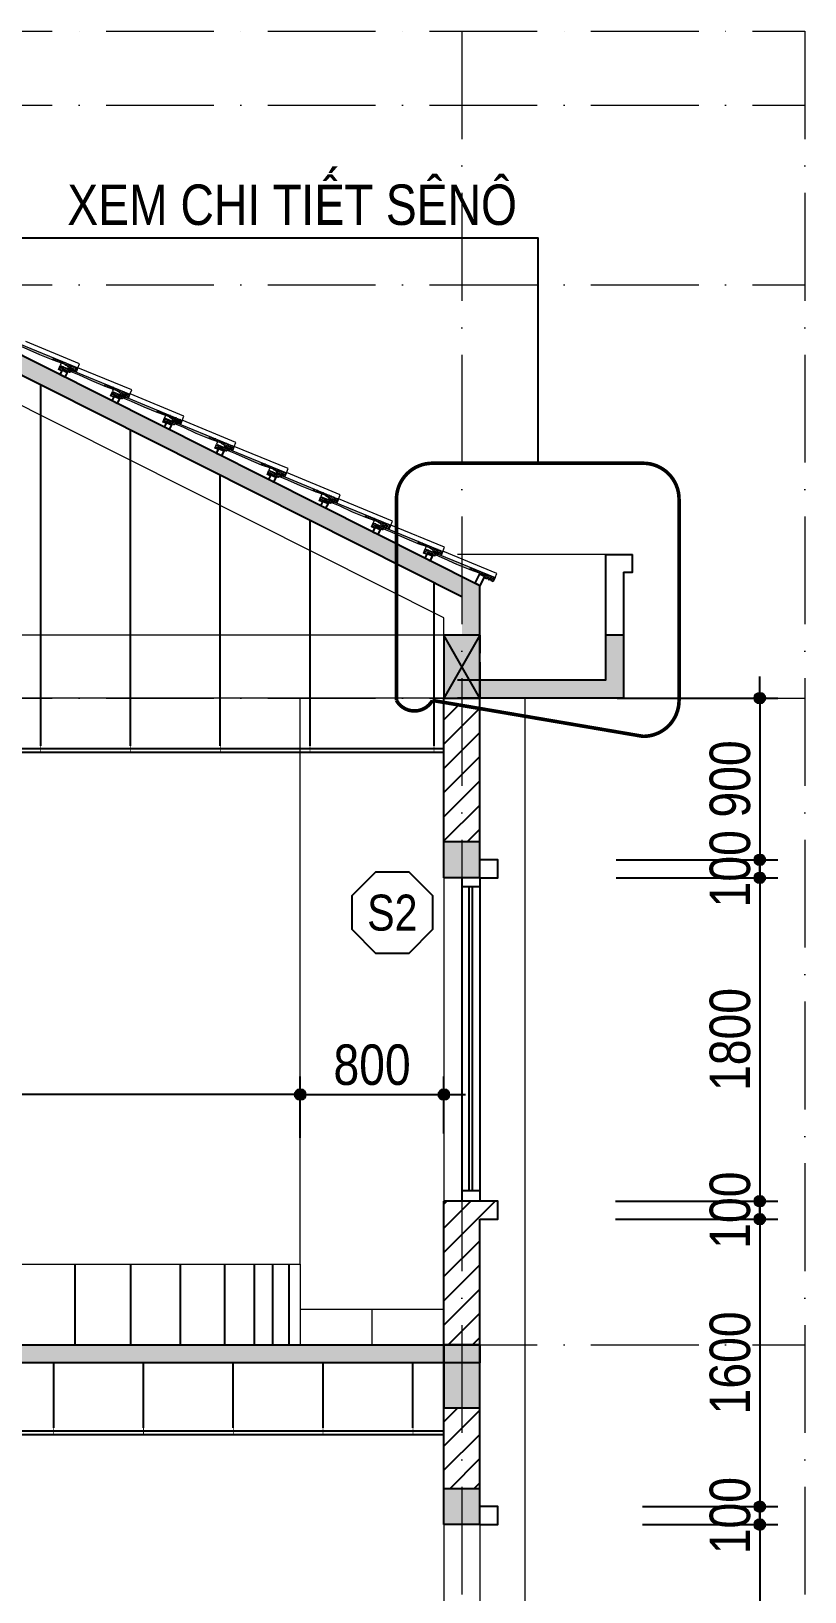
# Model space of a CAD drawing. Extents: x -1107188 to -523840, y 39692 to 514392.
# Drawn here: x -1052876 to -1048568, y 356042 to 364728 of the extents above; entities that cross this region are included whole.
import ezdxf
from ezdxf.enums import TextEntityAlignment as Align

# ---------------------------------------------------------------- set-up
doc = ezdxf.new("R2010")
doc.units = 0
doc.linetypes.add('ACAD_ISO10W100', pattern=[18, 12, -3, 0, -3])
doc.linetypes.add('DASHED2', pattern=[0.375, 0.25, -0.125])
doc.layers.get('DEFPOINTS').update_dxf_attribs({"linetype": 'CONTINUOUS'})
for name, color, linetype in [('009', 251, 'CONTINUOUS'), ('daucat', 220, 'CONTINUOUS'), ('DIM', 1, 'CONTINUOUS'), ('DOOR', 20, 'CONTINUOUS'), ('HACH', 8, 'CONTINUOUS'), ('netthay', 2, 'CONTINUOUS'), ('TAGS', 60, 'CONTINUOUS'), ('TEXT', 7, 'CONTINUOUS'), ('TUONG', 131, 'CONTINUOUS')]:
    doc.layers.add(name, color=color, linetype=linetype)
doc.layers.add('NET-THAY', color=2, linetype='CONTINUOUS', lineweight=13)
doc.layers.add('TRUC', color=24, linetype='CONTINUOUS', lineweight=0)
doc.styles.add('1', font='', dxfattribs={"height": 250})
doc.styles.add('HEL-CONDENSE', font='')
doc.styles.add('VNI-HELVE-CONDENSEN', font='')
doc.styles.get('1').set_extended_font_data('VNI-Helve-Condense')
doc.styles.get('HEL-CONDENSE').set_extended_font_data('VNI-Helve-Condense')
doc.styles.get('VNI-HELVE-CONDENSEN').set_extended_font_data('VNI-Helve-Condense')
doc.dimstyles.new('D100', dxfattribs={"dimtxt": 225, "dimasz": 1.2, "dimexe": 100, "dimexo": 0, "dimgap": 50, "dimtad": 1, "dimdec": 0, "dimzin": 13, "dimdsep": 46, "dimtxsty": 'HEL-CONDENSE', "dimblk": 'D50', "dimcen": 0, "dimclrd": 1, "dimclre": 1, "dimclrt": 7, "dimadec": 0, "dimazin": 0, "dimtfac": 1, "dimtdec": 0, "dimtmove": 0, "dimatfit": 3, "dimldrblk": 'D50', "dimfxl": 1, "dimtolj": 1, "dimtzin": 13, "dimarcsym": 0})
pattern_1 = [(50, (-273694.05, -159675.198), (7.17260183, -0.62752135), [0.75, -8.25]), (355, (-273694.05, -159675.198), (-1.38751334, 7.52192134), [0.6, -6.6]), (100.4514, (-273693.452, -159675.25), (5.78509382, 6.89439542), [0.6374019, -7.01142112]), (46.1842, (-273694.05, -159673.198), (10.67241049, -1.65519014), [1.125, -12.375]), (96.6356, (-273693.161, -159673.336), (9.34662706, 9.7411787), [0.95610288, -10.51713]), (351.1842, (-273694.05, -159673.198), (9.34661945, 9.741186), [0.9, -9.9]), (21, (-273693.05, -159673.698), (5.96907052, -4.02618891), [0.75, -8.25]), (326, (-273693.05, -159673.698), (2.43315332, 7.25150045), [0.6, -6.6]), (71.4514, (-273692.5525, -159674.0334), (8.40222629, 3.22530497), [0.6374019, -7.01142112]), (37.5, (-273694.05, -159675.1978), (0.121598553, 3.328938538), [0, -6.52, 0, -6.7, 0, -6.625]), (7.5, (-273694.05, -159675.198), (2.630695374, 3.94411712), [0, -3.82, 0, -6.37, 0, -2.525]), (327.5, (-273696.28, -159675.1978), (5.338224362, -0.225548717), [0, -2.5, 0, -7.8, 0, -10.35]), (317.5, (-273697.28, -159675.198), (5.83186169, 1.00104982), [0, -3.25, 0, -5.18, 0, -7.35])]

# ---------------------------------------------------------------- blocks, each defined once
blk = doc.blocks.new('A$C281F37C7')
at = {"layer": 'NET-THAY'}
h = blk.add_hatch(dxfattribs=at)
h.set_pattern_fill('AR-CONC', color=8, style=0)
h.set_pattern_definition(pattern_1)
h.paths.add_polyline_path([(135.5, 88.1), (166.5, 111), (160.7, 118.8), (6.9, 5.3), (18.4, -2), (75.7, 40.3)])
h = blk.add_hatch(dxfattribs=at)
h.set_pattern_fill('AR-CONC', color=8, style=0)
h.set_pattern_definition(pattern_1)
h.paths.add_polyline_path([(212.7, 140.4), (212.8, 140.6), (212.8, 140.9), (212.8, 141.2), (212.8, 142), (214, 142.8), (214.4, 143), (214.7, 143.2), (215.1, 143.3), (215.4, 143.4), (215.8, 143.4), (216.2, 143.3), (216.6, 143.3), (216.9, 143.2), (217.3, 143), (217.6, 142.8), (217.9, 142.6), (223, 136.8), (223.2, 136.6), (223.5, 136.4), (223.8, 136.2), (224.2, 136), (224.5, 135.9), (224.9, 135.8), (225.2, 135.8), (225.6, 135.8), (225.9, 135.8), (226.3, 135.9), (226.6, 136), (227, 136.2), (227.3, 136.4), (241, 146.5), (225.9, 166.9), (160.7, 118.8), (166.5, 111), (175.7, 117.8), (176.5, 118.4), (183.1, 115.9), (183.3, 115.8), (183.6, 115.8), (183.9, 115.8), (184.1, 115.9), (184.4, 116), (184.6, 116.2), (199.5, 128.9), (199.5, 129), (199.5, 129), (202.2, 131.3), (202.2, 131.3), (209.8, 137.8), (209.8, 137.8), (212.3, 140), (212.4, 140.1), (212.4, 140.1), (212.5, 140.2)])
h = blk.add_hatch(dxfattribs=at)
h.set_pattern_fill('AR-CONC', color=8, style=0)
h.set_pattern_definition(pattern_1)
h.paths.add_polyline_path([(11.4, -7.2), (18.4, -2), (6.9, 5.3), (-112, -82.5), (-96.9, -102.9), (-89.3, -97.3), (-89, -97.1), (-88.7, -96.8), (-88.5, -96.5), (-88.3, -96.2), (-88.2, -95.9), (-88.1, -95.5), (-88, -95.2), (-87.2, -89.1), (-87.2, -88.8), (-87.1, -88.4), (-87, -88.1), (-86.8, -87.7), (-86.6, -87.4), (-86.4, -87.1), (-86.1, -86.9), (-85.8, -86.7), (-85.5, -86.5), (-85.1, -86.3), (-84.8, -86.2), (-84.4, -86.2), (-84.1, -86.1), (-83.7, -86.2), (-83.3, -86.2), (-77.8, -87.2), (-77.5, -87.2), (-77.1, -87.2), (-76.8, -87.2), (-76.4, -87.1), (-76.1, -87), (-75.8, -86.8), (-75.5, -86.6), (-75.2, -86.4), (-74.9, -86.1), (-74.7, -85.8), (-74.5, -85.5), (-74.4, -85.2), (-74.3, -84.8), (-74.2, -84.5), (-73.3, -78.6), (-73.2, -78.3), (-73.1, -77.9), (-73, -77.6), (-72.8, -77.3), (-72.6, -77), (-72.3, -76.7), (-72, -76.5), (-71.7, -76.3), (-71.4, -76.2), (-71.1, -76), (-70.7, -75.9), (-70.4, -75.9), (-70, -75.9), (-69.7, -75.9), (-63.8, -76.8), (-63.4, -76.8), (-63.1, -76.8), (-62.7, -76.8), (-62.3, -76.7), (-62, -76.6), (-61.7, -76.4), (-61.4, -76.2), (-61.1, -75.9), (-60.8, -75.7), (-60.6, -75.4), (-60.4, -75), (-60.3, -74.7), (-60.2, -74.3), (-60.1, -74), (-60.1, -73.6), (-60.1, -73.2), (-60.2, -72.9), (-60.9, -70.2), (-61, -69.5), (-61.1, -68.8), (-61.2, -68.1), (-61.2, -67.4), (-61.2, -66.7), (-61.2, -66), (-61.1, -65.3), (-60.9, -64.6), (-60.8, -63.9), (-60.6, -63.2), (-60.3, -62.5), (-60.1, -61.9), (-59.7, -61.3), (-59.4, -60.6), (-59, -60), (-57.7, -58.4), (-57.2, -57.9), (-56.6, -57.4), (-56.1, -57), (-50.4, -52.8), (-50.1, -52.5), (-49.8, -52.3), (-49.6, -51.9), (-49.4, -51.6), (-49.3, -51.2), (-49.2, -50.8), (-49, -49.1), (-48.9, -48.7), (-48.7, -48.3), (-48.6, -48), (-48.3, -47.7), (-48.1, -47.4), (-47.8, -47.1), (-34.7, -37.5)])
blk.add_line((217.4, 178.4), (225.9, 166.9), dxfattribs=at)
blk.add_lwpolyline([(-112, -82.5), (-127.1, -62.1), (133.6, 130.4)], dxfattribs=at)
blk.add_lwpolyline([(-74.9, -86.1), (-74.7, -85.8), (-74.5, -85.5), (-74.4, -85.2), (-74.3, -84.8), (-74.2, -84.5), (-73.3, -78.6), (-73.2, -78.3), (-73.1, -77.9), (-73, -77.6), (-72.8, -77.3), (-72.6, -77), (-72.3, -76.7), (-72, -76.5), (-71.7, -76.3), (-71.4, -76.2), (-71.1, -76), (-70.7, -75.9), (-70.4, -75.9), (-70, -75.9), (-69.7, -75.9), (-63.8, -76.8), (-63.4, -76.8), (-63.1, -76.8), (-62.7, -76.8), (-62.3, -76.7), (-62, -76.6), (-61.7, -76.4), (-61.4, -76.2), (-61.1, -75.9), (-60.8, -75.7), (-60.6, -75.4), (-60.4, -75), (-60.3, -74.7), (-60.2, -74.3), (-60.1, -74), (-60.1, -73.6), (-60.1, -73.2), (-60.2, -72.9), (-60.9, -70.2), (-61, -69.5), (-61.1, -68.8), (-61.2, -68.1), (-61.2, -67.4), (-61.2, -66.7), (-61.2, -66), (-61.1, -65.3), (-60.9, -64.6), (-60.8, -63.9), (-60.6, -63.2), (-60.3, -62.5), (-60.1, -61.9), (-59.7, -61.3), (-59.4, -60.6), (-59, -60), (-57.7, -58.4), (-57.2, -57.9), (-56.6, -57.4), (-56.1, -57), (-50.4, -52.8), (-50.1, -52.5), (-49.8, -52.3), (-49.6, -51.9), (-49.4, -51.6), (-49.3, -51.2), (-49.2, -50.8), (-49, -49.1), (-48.9, -48.7), (-48.7, -48.3), (-48.6, -48), (-48.3, -47.7), (-48.1, -47.4), (-47.8, -47.1), (-34.7, -37.5), (11.4, -7.2), (75.7, 40.3), (135.5, 88.1), (175.7, 117.8), (176.5, 118.4), (183.1, 115.9), (183.3, 115.8), (183.6, 115.8), (183.9, 115.8), (184.1, 115.9), (184.4, 116), (184.6, 116.2), (212.3, 140), (212.5, 140.2), (212.7, 140.4), (212.8, 140.6), (212.8, 140.9), (212.8, 141.2), (212.8, 142), (214, 142.8), (214.4, 143), (214.7, 143.2), (215.1, 143.3), (215.4, 143.4), (215.8, 143.4), (216.2, 143.3), (216.6, 143.3), (216.9, 143.2), (217.3, 143), (217.6, 142.8), (217.9, 142.6), (223, 136.8), (223.2, 136.6), (223.5, 136.4), (223.8, 136.2), (224.2, 136), (224.5, 135.9), (224.9, 135.8), (225.2, 135.8), (225.6, 135.8), (225.9, 135.8), (226.3, 135.9), (226.6, 136), (227, 136.2), (227.3, 136.4), (241, 146.5), (225.9, 166.9), (-112, -82.5), (-96.9, -102.9), (-89.3, -97.3), (-89, -97.1), (-88.7, -96.8), (-88.5, -96.5), (-88.3, -96.2), (-88.2, -95.9), (-88.1, -95.5), (-88, -95.2), (-87.2, -89.1), (-87.2, -88.8), (-87.1, -88.4), (-87, -88.1), (-86.8, -87.7), (-86.6, -87.4), (-86.4, -87.1), (-86.1, -86.9), (-85.8, -86.7), (-85.5, -86.5), (-85.1, -86.3), (-84.8, -86.2), (-84.4, -86.2), (-84.1, -86.1), (-83.7, -86.2), (-83.3, -86.2), (-77.8, -87.2), (-77.5, -87.2), (-77.1, -87.2), (-76.8, -87.2), (-76.4, -87.1), (-76.1, -87), (-75.8, -86.8), (-75.5, -86.6), (-75.2, -86.4)], close=True, dxfattribs=at)
blk = doc.blocks.new('KH-CUADI')
at = {"layer": 'TAGS'}
blk.add_lwpolyline([(-124, 300), (-300, 124), (-300, -124), (-124, -300), (124, -300), (300, -124), (300, 124), (124, 300)], close=True, dxfattribs=at)
at = {"layer": 'TAGS', "style": 'VNI-HELVE-CONDENSEN'}
blk.add_attdef('D', text='', height=300, dxfattribs=at).set_placement((0, 0), align=Align.MIDDLE)
blk = doc.blocks.new('D50')
at = {"layer": 'DIM'}
blk.add_hatch(color=256, dxfattribs=at).paths.add_polyline_path([(25, 0, 1), (-25, 0, 1)])
blk.add_line((25, 0), (100, 0), dxfattribs=at)
blk.add_circle((0, 0), 25, dxfattribs=at)
blk = doc.blocks.new('*D1109')
at = {"layer": 'DEFPOINTS', "color": 0, "linetype": 'Continuous', "transparency": 16777216}
for p in [(-1050578, 358809.4), (-1051378, 358627.9), (-1050578, 358593.2)]:
    blk.add_point(p, dxfattribs=at)
at = {"layer": 'DIM', "color": 1, "linetype": 'Continuous', "lineweight": -2, "transparency": 16777216}
for p, q in [((-1051378, 358627.9), (-1051378, 358909.4)), ((-1050578, 358593.2), (-1050578, 358909.4)), ((-1051376.8, 358809.4), (-1050579.2, 358809.4))]:
    blk.add_line(p, q, dxfattribs=at)
at = {"layer": 'DIM', "color": 1, "linetype": 'Continuous', "lineweight": -2, "transparency": 16777216, "xscale": 1.199999999999999, "yscale": 1.199999999999999, "zscale": 1.199999999999999, "rotation": 180}
blk.add_blockref('D50', (-1051378, 358809.4), dxfattribs=at)
at = {"layer": 'DIM', "color": 1, "linetype": 'Continuous', "lineweight": -2, "transparency": 16777216, "xscale": 1.199999999999999, "yscale": 1.199999999999999, "zscale": 1.199999999999999}
blk.add_blockref('D50', (-1050578, 358809.4), dxfattribs=at)
at = {"layer": 'DIM', "color": 7, "linetype": 'Continuous', "transparency": 16777216, "insert": (-1050978, 358974.3), "char_height": 225, "attachment_point": 5, "style": 'HEL-CONDENSE'}
blk.add_mtext('\\A1;800', dxfattribs=at)
blk = doc.blocks.new('*D1186')
at = {"layer": 'DEFPOINTS', "color": 0, "linetype": 'Continuous', "transparency": 16777216}
for p in [(-1049612.6, 361016.2), (-1049619.6, 360116.2), (-1048819.1, 360116.2)]:
    blk.add_point(p, dxfattribs=at)
at = {"layer": 'DIM', "color": 1, "linetype": 'Continuous', "lineweight": -2, "transparency": 16777216}
for p, q in [((-1049612.6, 361016.2), (-1048719.1, 361016.2)), ((-1048819.1, 361015), (-1048819.1, 360117.4)), ((-1049619.6, 360116.2), (-1048719.1, 360116.2))]:
    blk.add_line(p, q, dxfattribs=at)
at = {"layer": 'DIM', "color": 1, "linetype": 'Continuous', "lineweight": -2, "transparency": 16777216, "xscale": 1.199999999999999, "yscale": 1.199999999999999, "zscale": 1.199999999999999}
for p, rotation in [((-1048819.1, 361016.2), 90), ((-1048819.1, 360116.2), 270)]:
    blk.add_blockref('D50', p, dxfattribs=dict(at, rotation=rotation))
at = {"layer": 'DIM', "color": 7, "linetype": 'Continuous', "transparency": 16777216, "insert": (-1048984, 360566.2), "char_height": 225, "attachment_point": 5, "rotation": 90, "style": 'HEL-CONDENSE'}
blk.add_mtext('\\A1;900', dxfattribs=at)
blk = doc.blocks.new('*D1187')
at = {"layer": 'DEFPOINTS', "color": 0, "linetype": 'Continuous', "transparency": 16777216}
for p in [(-1049619.6, 360116.2), (-1049619.6, 360016.2), (-1048819.1, 360016.2)]:
    blk.add_point(p, dxfattribs=at)
at = {"layer": 'DIM', "color": 1, "linetype": 'Continuous', "lineweight": -2, "transparency": 16777216}
for p, q in [((-1049619.6, 360116.2), (-1048719.1, 360116.2)), ((-1048819.1, 360117.4), (-1048819.1, 360118.6)), ((-1048819.1, 360116.2), (-1048819.1, 360016.2)), ((-1049619.6, 360016.2), (-1048719.1, 360016.2)), ((-1048819.1, 360015), (-1048819.1, 360013.8))]:
    blk.add_line(p, q, dxfattribs=at)
at = {"layer": 'DIM', "color": 1, "linetype": 'Continuous', "lineweight": -2, "transparency": 16777216, "xscale": 1.199999999999999, "yscale": 1.199999999999999, "zscale": 1.199999999999999}
for p, rotation in [((-1048819.1, 360116.2), 270), ((-1048819.1, 360016.2), 90)]:
    blk.add_blockref('D50', p, dxfattribs=dict(at, rotation=rotation))
at = {"layer": 'DIM', "color": 7, "linetype": 'Continuous', "transparency": 16777216, "insert": (-1048984, 360066.2), "char_height": 225, "attachment_point": 5, "rotation": 90, "style": 'HEL-CONDENSE'}
blk.add_mtext('\\A1;100', dxfattribs=at)
blk = doc.blocks.new('*D1188')
at = {"layer": 'DEFPOINTS', "color": 0, "linetype": 'Continuous', "transparency": 16777216}
for p in [(-1049619.6, 360016.2), (-1049622.9, 358216.2), (-1048819.1, 358216.2)]:
    blk.add_point(p, dxfattribs=at)
at = {"layer": 'DIM', "color": 1, "linetype": 'Continuous', "lineweight": -2, "transparency": 16777216}
for p, q in [((-1049619.6, 360016.2), (-1048719.1, 360016.2)), ((-1048819.1, 360015), (-1048819.1, 358217.4)), ((-1049622.9, 358216.2), (-1048719.1, 358216.2))]:
    blk.add_line(p, q, dxfattribs=at)
at = {"layer": 'DIM', "color": 1, "linetype": 'Continuous', "lineweight": -2, "transparency": 16777216, "xscale": 1.199999999999999, "yscale": 1.199999999999999, "zscale": 1.199999999999999}
for p, rotation in [((-1048819.1, 360016.2), 90), ((-1048819.1, 358216.2), 270)]:
    blk.add_blockref('D50', p, dxfattribs=dict(at, rotation=rotation))
at = {"layer": 'DIM', "color": 7, "linetype": 'Continuous', "transparency": 16777216, "insert": (-1048984, 359116.2), "char_height": 225, "attachment_point": 5, "rotation": 90, "style": 'HEL-CONDENSE'}
blk.add_mtext('\\A1;1800', dxfattribs=at)
blk = doc.blocks.new('*D1189')
at = {"layer": 'DEFPOINTS', "color": 0, "linetype": 'Continuous', "transparency": 16777216}
for p in [(-1049622.9, 358216.2), (-1049622.9, 358116.2), (-1048819.1, 358116.2)]:
    blk.add_point(p, dxfattribs=at)
at = {"layer": 'DIM', "color": 1, "linetype": 'Continuous', "lineweight": -2, "transparency": 16777216}
for p, q in [((-1049622.9, 358216.2), (-1048719.1, 358216.2)), ((-1048819.1, 358217.4), (-1048819.1, 358218.6)), ((-1048819.1, 358216.2), (-1048819.1, 358116.2)), ((-1049622.9, 358116.2), (-1048719.1, 358116.2)), ((-1048819.1, 358115), (-1048819.1, 358113.8))]:
    blk.add_line(p, q, dxfattribs=at)
at = {"layer": 'DIM', "color": 1, "linetype": 'Continuous', "lineweight": -2, "transparency": 16777216, "xscale": 1.199999999999999, "yscale": 1.199999999999999, "zscale": 1.199999999999999}
for p, rotation in [((-1048819.1, 358216.2), 270), ((-1048819.1, 358116.2), 90)]:
    blk.add_blockref('D50', p, dxfattribs=dict(at, rotation=rotation))
at = {"layer": 'DIM', "color": 7, "linetype": 'Continuous', "transparency": 16777216, "insert": (-1048984, 358166.2), "char_height": 225, "attachment_point": 5, "rotation": 90, "style": 'HEL-CONDENSE'}
blk.add_mtext('\\A1;100', dxfattribs=at)
blk = doc.blocks.new('*D1190')
at = {"layer": 'DEFPOINTS', "color": 0, "linetype": 'Continuous', "transparency": 16777216}
for p in [(-1049622.9, 358116.2), (-1049472.9, 356516.2), (-1048819.1, 356516.2)]:
    blk.add_point(p, dxfattribs=at)
at = {"layer": 'DIM', "color": 1, "linetype": 'Continuous', "lineweight": -2, "transparency": 16777216}
for p, q in [((-1049622.9, 358116.2), (-1048719.1, 358116.2)), ((-1048819.1, 358115), (-1048819.1, 356517.4)), ((-1049472.9, 356516.2), (-1048719.1, 356516.2))]:
    blk.add_line(p, q, dxfattribs=at)
at = {"layer": 'DIM', "color": 1, "linetype": 'Continuous', "lineweight": -2, "transparency": 16777216, "xscale": 1.199999999999999, "yscale": 1.199999999999999, "zscale": 1.199999999999999}
for p, rotation in [((-1048819.1, 358116.2), 90), ((-1048819.1, 356516.2), 270)]:
    blk.add_blockref('D50', p, dxfattribs=dict(at, rotation=rotation))
at = {"layer": 'DIM', "color": 7, "linetype": 'Continuous', "transparency": 16777216, "insert": (-1048984, 357316.2), "char_height": 225, "attachment_point": 5, "rotation": 90, "style": 'HEL-CONDENSE'}
blk.add_mtext('\\A1;1600', dxfattribs=at)
blk = doc.blocks.new('*D1170')
at = {"layer": 'DEFPOINTS', "color": 0, "linetype": 'Continuous', "transparency": 16777216}
for p in [(-1049472.9, 356516.2), (-1049472.9, 356416.2), (-1048819.1, 356416.2)]:
    blk.add_point(p, dxfattribs=at)
at = {"layer": 'DIM', "color": 1, "linetype": 'Continuous', "lineweight": -2, "transparency": 16777216}
for p, q in [((-1049472.9, 356516.2), (-1048719.1, 356516.2)), ((-1048819.1, 356517.4), (-1048819.1, 356518.6)), ((-1048819.1, 356516.2), (-1048819.1, 356416.2)), ((-1049472.9, 356416.2), (-1048719.1, 356416.2)), ((-1048819.1, 356415), (-1048819.1, 356413.8))]:
    blk.add_line(p, q, dxfattribs=at)
at = {"layer": 'DIM', "color": 1, "linetype": 'Continuous', "lineweight": -2, "transparency": 16777216, "xscale": 1.199999999999999, "yscale": 1.199999999999999, "zscale": 1.199999999999999}
for p, rotation in [((-1048819.1, 356516.2), 270), ((-1048819.1, 356416.2), 90)]:
    blk.add_blockref('D50', p, dxfattribs=dict(at, rotation=rotation))
at = {"layer": 'DIM', "color": 7, "linetype": 'Continuous', "transparency": 16777216, "insert": (-1048984, 356466.2), "char_height": 225, "attachment_point": 5, "rotation": 90, "style": 'HEL-CONDENSE'}
blk.add_mtext('\\A1;100', dxfattribs=at)
blk = doc.blocks.new('*D1171')
at = {"layer": 'DEFPOINTS', "color": 0, "linetype": 'Continuous', "transparency": 16777216}
for p in [(-1049472.9, 356416.2), (-1049411.2, 354616.2), (-1048819.1, 354616.2)]:
    blk.add_point(p, dxfattribs=at)
at = {"layer": 'DIM', "color": 1, "linetype": 'Continuous', "lineweight": -2, "transparency": 16777216}
for p, q in [((-1049472.9, 356416.2), (-1048719.1, 356416.2)), ((-1048819.1, 356415), (-1048819.1, 354617.4)), ((-1049411.2, 354616.2), (-1048719.1, 354616.2))]:
    blk.add_line(p, q, dxfattribs=at)
at = {"layer": 'DIM', "color": 1, "linetype": 'Continuous', "lineweight": -2, "transparency": 16777216, "xscale": 1.199999999999999, "yscale": 1.199999999999999, "zscale": 1.199999999999999}
for p, rotation in [((-1048819.1, 356416.2), 90), ((-1048819.1, 354616.2), 270)]:
    blk.add_blockref('D50', p, dxfattribs=dict(at, rotation=rotation))
at = {"layer": 'DIM', "color": 7, "linetype": 'Continuous', "transparency": 16777216, "insert": (-1048984, 355516.2), "char_height": 225, "attachment_point": 5, "rotation": 90, "style": 'HEL-CONDENSE'}
blk.add_mtext('\\A1;1800', dxfattribs=at)
blk = doc.blocks.new('*D1328')
at = {"layer": 'DEFPOINTS', "color": 0, "linetype": 'Continuous', "transparency": 16777216}
for p in [(-1055578, 358809.4), (-1055578, 358568.4), (-1051378, 358568.4)]:
    blk.add_point(p, dxfattribs=at)
at = {"layer": 'DIM', "color": 1, "linetype": 'Continuous', "lineweight": -2, "transparency": 16777216}
for p, q in [((-1055578, 358568.4), (-1055578, 358909.4)), ((-1051378, 358568.4), (-1051378, 358909.4)), ((-1051379.2, 358809.4), (-1055576.8, 358809.4))]:
    blk.add_line(p, q, dxfattribs=at)
at = {"layer": 'DIM', "color": 1, "linetype": 'Continuous', "lineweight": -2, "transparency": 16777216, "xscale": 1.199999999999999, "yscale": 1.199999999999999, "zscale": 1.199999999999999, "rotation": 180}
blk.add_blockref('D50', (-1055578, 358809.4), dxfattribs=at)
at = {"layer": 'DIM', "color": 1, "linetype": 'Continuous', "lineweight": -2, "transparency": 16777216, "xscale": 1.199999999999999, "yscale": 1.199999999999999, "zscale": 1.199999999999999}
blk.add_blockref('D50', (-1051378, 358809.4), dxfattribs=at)
at = {"layer": 'DIM', "color": 7, "linetype": 'Continuous', "transparency": 16777216, "insert": (-1053478, 358974.3), "char_height": 225, "attachment_point": 5, "style": 'HEL-CONDENSE'}
blk.add_mtext('\\A1;4200', dxfattribs=at)

msp = doc.modelspace()

# ---------------------------------------------------------------- hatches: boundary and pattern name
at = {"layer": '009'}
h = msp.add_hatch(dxfattribs=at)
h.set_pattern_fill('ANSI31', color=256, scale=30, style=0)
h.set_pattern_definition([(45, (-2383834.07, 165885.91), (-67.351921, 67.351921), [])])
h.paths.add_polyline_path([(-1050578.048, 360216.155), (-1050478.048, 360216.155), (-1050478.048, 360975.221), (-1050578.048, 360992.263)])
h.paths.add_polyline_path([(-1050378.048, 360958.179), (-1050478.048, 360975.221), (-1050478.048, 360216.155), (-1050378.048, 360216.155)])
h.paths.add_polyline_path([(-1050578.048, 357416.155), (-1050478.048, 357416.155), (-1050478.048, 358216.155), (-1050578.048, 358216.155)])
h.paths.add_polyline_path([(-1050378.048, 358116.155), (-1050278.048, 358116.155), (-1050278.048, 358216.155), (-1050378.048, 358216.155), (-1050478.048, 358216.155), (-1050478.048, 357416.155), (-1050378.048, 357416.155)])
h.paths.add_polyline_path([(-1050478.048, 357066.155), (-1050578.048, 357066.155), (-1050578.048, 356616.155), (-1050478.048, 356616.155)])
h.paths.add_polyline_path([(-1050378.048, 357066.155), (-1050478.048, 357066.155), (-1050478.048, 356616.155), (-1050378.048, 356616.155)])
at = {"layer": 'NET-THAY'}
h = msp.add_hatch(dxfattribs=at)
h.set_pattern_fill('AR-CONC', color=8, style=0)
h.set_pattern_definition([(144.0771722, (-747852.2845, 274304.953), (-6.80457029, -2.35325798), [0.75, -8.25]), (199.0771722, (-747852.2845, 274304.953), (-0.48370129, 7.6335134), [0.6, -6.6]), (93.6257722, (-747852.8515, 274304.757), (-7.28827564, 5.2802497), [0.6374019, -7.01142112]), (147.892972, (-747852.771, 274306.893), (-9.94931778, -4.20131832), [1.125, -12.375]), (97.441572, (-747853.6, 274306.543), (-11.4352715, 7.1752746), [0.95610288, -10.51713]), (202.892972, (-747852.771, 274306.893), (-11.4352659, 7.1752835), [0.9, -9.9]), (173.0771722, (-747853.6193, 274306.165), (-4.81052917, -5.35712694), [0.75, -8.25]), (228.0771722, (-747853.619, 274306.165), (-4.12385541, 6.44191822), [0.6, -6.6]), (122.6257722, (-747854.02, 274305.7185), (-8.93438536, 1.0847843), [0.6374019, -7.01142112]), (156.5771722, (-747852.2845, 274304.9532), (-0.927639804, 3.199390941), [0, -6.52, 0, -6.7, 0, -6.625]), (186.5771722, (-747852.2845, 274304.9532), (-3.511014947, 3.18581105), [0, -3.82, 0, -6.37, 0, -2.525]), (226.5771722, (-747850.1215, 274305.4956), (-5.12305225, -1.517183968), [0, -2.5, 0, -7.8, 0, -10.35]), (236.5771722, (-747849.1515, 274305.739), (-5.900208975, -0.447488114), [0, -3.25, 0, -5.18, 0, -7.35])])
h.paths.add_polyline_path([(-1052173.882, 362604.98), (-1052181.965, 362608.304), (-1052172.584, 362618.178), (-1052035.876, 362561.949), (-1052045.538, 362538.458), (-1052054.351, 362542.084), (-1052054.677, 362542.24), (-1052054.983, 362542.431), (-1052055.266, 362542.657), (-1052055.521, 362542.912), (-1052055.746, 362543.195), (-1052055.938, 362543.501), (-1052056.094, 362543.827), (-1052058.313, 362549.509), (-1052058.447, 362549.851), (-1052058.62, 362550.175), (-1052058.829, 362550.477), (-1052059.071, 362550.753), (-1052059.343, 362551), (-1052059.641, 362551.213), (-1052059.962, 362551.392), (-1052060.301, 362551.532), (-1052060.654, 362551.633), (-1052061.016, 362551.692), (-1052061.383, 362551.71), (-1052061.749, 362551.685), (-1052062.111, 362551.619), (-1052062.462, 362551.512), (-1052062.798, 362551.365), (-1052067.888, 362549.105), (-1052068.226, 362548.985), (-1052068.576, 362548.903), (-1052068.934, 362548.86), (-1052069.293, 362548.859), (-1052069.651, 362548.897), (-1052070.002, 362548.976), (-1052070.342, 362549.093), (-1052070.666, 362549.248), (-1052070.972, 362549.438), (-1052071.254, 362549.661), (-1052071.509, 362549.915), (-1052071.734, 362550.195), (-1052071.926, 362550.499), (-1052072.083, 362550.823), (-1052074.371, 362556.311), (-1052074.528, 362556.634), (-1052074.72, 362556.937), (-1052074.944, 362557.217), (-1052075.198, 362557.471), (-1052075.48, 362557.694), (-1052075.784, 362557.884), (-1052076.108, 362558.039), (-1052076.447, 362558.156), (-1052076.797, 362558.235), (-1052077.154, 362558.275), (-1052077.512, 362558.274), (-1052077.869, 362558.233), (-1052078.219, 362558.152), (-1052078.557, 362558.033), (-1052084.045, 362555.743), (-1052084.393, 362555.621), (-1052084.752, 362555.539), (-1052085.119, 362555.5), (-1052085.488, 362555.503), (-1052085.854, 362555.549), (-1052086.213, 362555.636), (-1052086.558, 362555.764), (-1052086.887, 362555.931), (-1052087.195, 362556.135), (-1052087.477, 362556.372), (-1052087.73, 362556.641), (-1052087.95, 362556.937), (-1052088.135, 362557.256), (-1052088.281, 362557.595), (-1052088.388, 362557.948), (-1052088.454, 362558.311), (-1052088.477, 362558.679), (-1052088.491, 362561.417), (-1052088.515, 362562.127), (-1052088.579, 362562.835), (-1052088.681, 362563.538), (-1052088.823, 362564.235), (-1052089.004, 362564.922), (-1052089.223, 362565.598), (-1052089.479, 362566.261), (-1052089.773, 362566.908), (-1052090.101, 362567.538), (-1052090.465, 362568.149), (-1052090.862, 362568.738), (-1052091.291, 362569.304), (-1052091.752, 362569.846), (-1052092.242, 362570.36), (-1052092.76, 362570.847), (-1052094.466, 362572.122), (-1052095.079, 362572.481), (-1052095.711, 362572.806), (-1052096.36, 362573.094), (-1052102.871, 362575.772), (-1052103.224, 362575.945), (-1052103.55, 362576.162), (-1052103.846, 362576.42), (-1052104.106, 362576.715), (-1052104.324, 362577.04), (-1052104.499, 362577.392), (-1052105.175, 362579.014), (-1052105.35, 362579.365), (-1052105.569, 362579.691), (-1052105.828, 362579.986), (-1052106.124, 362580.244), (-1052106.451, 362580.461), (-1052106.803, 362580.633), (-1052121.875, 362586.833)])
at = {"layer": 'TUONG'}
h = msp.add_hatch(color=4, dxfattribs=at)
h.paths.add_polyline_path([(-1050378.048, 361641.435), (-1050404.854, 361654.904), (-1050478.048, 361691.68), (-1050478.048, 361366.155), (-1050378.048, 361366.155)])
h.paths.add_polyline_path([(-1053457.956, 363077.025), (-1050478.048, 361579.767), (-1050478.048, 361691.68), (-1053434.246, 363177.025), (-1056378.048, 363177.025), (-1056378.048, 363077.025)])
h = msp.add_hatch(color=4, dxfattribs=at)
h.paths.add_polyline_path([(-1050503.048, 361116.155), (-1050503.048, 361016.155), (-1050378.048, 361016.155), (-1050378.048, 361116.155)])
h.paths.add_polyline_path([(-1049578.048, 361366.155), (-1049678.048, 361366.155), (-1049678.048, 361116.155), (-1050378.048, 361116.155), (-1050378.048, 361016.155), (-1049578.048, 361016.155)])
h = msp.add_hatch(color=256, dxfattribs=at)
h.paths.add_polyline_path([(-1050478.048, 360216.155), (-1050578.048, 360216.155), (-1050578.048, 360016.155), (-1050478.048, 360016.155)])
h.paths.add_polyline_path([(-1050378.048, 360216.155), (-1050478.048, 360216.155), (-1050478.048, 360016.155), (-1050378.048, 360016.155)])
msp.add_hatch(color=256, dxfattribs=at).paths.add_polyline_path([(-1083578.048, 357416.155), (-1050378.048, 357416.155), (-1050378.048, 357316.155), (-1083578.048, 357316.155)])
h = msp.add_hatch(color=256, dxfattribs=at)
h.paths.add_polyline_path([(-1050478.048, 356616.155), (-1050578.048, 356616.155), (-1050578.048, 356416.155), (-1050478.048, 356416.155)])
h.paths.add_polyline_path([(-1050378.048, 356616.155), (-1050478.048, 356616.155), (-1050478.048, 356416.155), (-1050378.048, 356416.155)])

# ---------------------------------------------------------------- linework, layer by layer
at = {"layer": 'daucat', "linetype": 'DASHED2', "ltscale": 500, "const_width": 20}
msp.add_lwpolyline([(-1050642.159, 362323.301), (-1049468.578, 362323.301, -0.41421356), (-1049268.578, 362123.301), (-1049268.578, 361003.189, -0.41421356), (-1049468.578, 360803.189), (-1050642.159, 361003.189, -0.58578644), (-1050842.159, 361003.189), (-1050842.159, 362123.301, -0.41421356)], format="xyb", close=True, dxfattribs=at)
at = {"layer": 'daucat', "const_width": 4}
for points in [[(-1052823.048, 360816.155), (-1052823.048, 360716.155), (-1052853.048, 360716.155)], [(-1052823.048, 360816.155), (-1052823.048, 360716.155), (-1052793.048, 360716.155)], [(-1052323.048, 360816.155), (-1052323.048, 360716.155), (-1052353.048, 360716.155)], [(-1052323.048, 360816.155), (-1052323.048, 360716.155), (-1052293.048, 360716.155)], [(-1051823.048, 360816.155), (-1051823.048, 360716.155), (-1051853.048, 360716.155)], [(-1051823.048, 360816.155), (-1051823.048, 360716.155), (-1051793.048, 360716.155)], [(-1051323.048, 360816.155), (-1051323.048, 360716.155), (-1051353.048, 360716.155)], [(-1051323.048, 360816.155), (-1051323.048, 360716.155), (-1051293.048, 360716.155)], [(-1050633.048, 360816.155), (-1050633.048, 360716.155), (-1050663.048, 360716.155)], [(-1050633.048, 360816.155), (-1050633.048, 360716.155), (-1050603.048, 360716.155)], [(-1052750.802, 357020.341), (-1052750.802, 356920.341), (-1052780.802, 356920.341)], [(-1052750.802, 357020.341), (-1052750.802, 356920.341), (-1052720.802, 356920.341)], [(-1052250.802, 357020.341), (-1052250.802, 356920.341), (-1052280.802, 356920.341)], [(-1052250.802, 357020.341), (-1052250.802, 356920.341), (-1052220.802, 356920.341)], [(-1051750.802, 357020.341), (-1051750.802, 356920.341), (-1051780.802, 356920.341)], [(-1051750.802, 357020.341), (-1051750.802, 356920.341), (-1051720.802, 356920.341)], [(-1051250.802, 357020.341), (-1051250.802, 356920.341), (-1051280.802, 356920.341)], [(-1051250.802, 357020.341), (-1051250.802, 356920.341), (-1051220.802, 356920.341)], [(-1050750.802, 357020.341), (-1050750.802, 356920.341), (-1050780.802, 356920.341)], [(-1050750.802, 357020.341), (-1050750.802, 356920.341), (-1050720.802, 356920.341)]]:
    msp.add_lwpolyline(points, dxfattribs=at)
at = {"layer": 'DOOR'}
for p, q in [((-1050478.048, 360016.155), (-1050478.048, 358216.155)), ((-1050378.048, 360016.155), (-1050378.048, 358216.155)), ((-1050378.048, 359966.155), (-1050478.048, 359966.155)), ((-1050478.048, 358276.155), (-1050378.048, 358276.155)), ((-1050578.045, 356936.155), (-1083378.045, 356940.341))]:
    msp.add_line(p, q, dxfattribs=at)
at = {"layer": 'DOOR', "color": 251}
for p, q in [((-1050438.048, 358276.155), (-1050438.048, 359966.155)), ((-1050418.048, 358276.155), (-1050418.048, 359966.155))]:
    msp.add_line(p, q, dxfattribs=at)
at = {"layer": 'DOOR', "linetype": 'Continuous'}
msp.add_line((-1050578.048, 356916.155), (-1083378.048, 356920.341), dxfattribs=at)
at = {"layer": 'DOOR'}
for points in [[(-1083378.048, 360736.155), (-1050578.048, 360736.155)], [(-1083378.048, 360716.155), (-1050578.048, 360716.155)]]:
    msp.add_lwpolyline(points, dxfattribs=at)
at = {"layer": 'HACH'}
for p, q in [((-1052633.668, 357866.155), (-1052633.668, 357416.155)), ((-1052323.708, 357866.155), (-1052323.708, 357416.155)), ((-1052045.81, 357866.155), (-1052045.81, 357416.155)), ((-1051799.979, 357866.155), (-1051799.979, 357416.155)), ((-1051634.311, 357866.155), (-1051634.311, 357416.155)), ((-1051532.771, 357866.155), (-1051532.771, 357416.155)), ((-1051441.921, 357866.155), (-1051441.921, 357416.155))]:
    msp.add_line(p, q, dxfattribs=at)
for points in [[(-1052823.048, 360749.745), (-1052823.048, 362758.015)], [(-1052323.048, 360749.745), (-1052323.048, 362506.789)], [(-1051823.048, 360749.745), (-1051823.048, 362255.564)], [(-1051323.048, 360749.745), (-1051323.048, 362004.338)], [(-1050633.048, 360749.745), (-1050633.048, 361657.647)], [(-1052750.802, 356953.931), (-1052750.802, 357320.341)], [(-1052250.802, 356953.931), (-1052250.802, 357320.341)], [(-1051750.802, 356953.931), (-1051750.802, 357320.341)], [(-1051250.802, 356953.931), (-1051250.802, 357320.341)], [(-1050750.802, 356953.931), (-1050750.802, 357320.341)]]:
    msp.add_lwpolyline(points, dxfattribs=at)
at = {"layer": 'NET-THAY'}
for p, q in [((-1050578.048, 361462.142), (-1053792.058, 363077.025)), ((-1049603.048, 361816.155), (-1050503.048, 361816.155)), ((-1050578.048, 361366.155), (-1050578.048, 361462.142)), ((-1050478.048, 361366.155), (-1083478.048, 361366.155)), ((-1050578.048, 361016.155), (-1083378.048, 361016.155)), ((-1051378.048, 357866.155), (-1051378.048, 361016.155)), ((-1050578.048, 360016.155), (-1050578.048, 358216.155)), ((-1051378.048, 357616.155), (-1050578.048, 357616.155)), ((-1050978.048, 357416.155), (-1050978.048, 357616.155)), ((-1050578.048, 356416.155), (-1050578.048, 354616.155)), ((-1050378.048, 356416.155), (-1050378.048, 354616.155))]:
    msp.add_line(p, q, dxfattribs=at)
for points in [[(-1050128.048, 361016.155), (-1050128.048, 351716.155)], [(-1055578.048, 357416.155), (-1055578.048, 357866.155), (-1051378.048, 357866.155), (-1051378.048, 357416.155)]]:
    msp.add_lwpolyline(points, dxfattribs=at)
at = {"layer": 'TEXT'}
msp.add_lwpolyline([(-1052930.718, 363578.623), (-1050055.369, 363578.623), (-1050055.369, 362323.301)], dxfattribs=at)
at = {"layer": 'TRUC', "linetype": 'ACAD_ISO10W100', "ltscale": 50}
msp.add_line((-1085763.032, 357416.155), (-1048568.312, 357416.155), dxfattribs=at)
for points in [[(-1085763.032, 364727.721), (-1048568.312, 364727.721)], [(-1050478.048, 364727.721), (-1050478.048, 350666.155)], [(-1085763.032, 364316.155), (-1048568.312, 364316.155)], [(-1085763.032, 363316.155), (-1048568.312, 363316.155)], [(-1085763.032, 361016.155), (-1048568.312, 361016.155)]]:
    msp.add_lwpolyline(points, dxfattribs=at)
msp.add_lwpolyline([(-1085763.032, 364727.721), (-1048568.312, 364727.721), (-1048568.312, 350666.155), (-1085763.032, 350666.155)], close=True, dxfattribs=at)
at = {"layer": 'TUONG', "color": 4}
for p, q in [((-1050378.048, 361641.435), (-1053434.246, 363177.025)), ((-1050478.048, 361579.767), (-1053457.956, 363077.025)), ((-1050378.048, 361366.155), (-1050378.048, 361641.435)), ((-1050378.048, 361016.155), (-1050578.048, 361366.155)), ((-1050378.048, 361366.155), (-1050578.048, 361016.155)), ((-1050378.048, 361016.155), (-1050578.048, 361366.155)), ((-1050378.048, 361366.155), (-1050578.048, 361016.155)), ((-1049578.048, 361366.155), (-1049678.048, 361366.155)), ((-1050578.048, 361216.155), (-1050578.048, 361016.155)), ((-1050378.048, 361216.155), (-1050378.048, 361016.155)), ((-1050378.048, 361216.155), (-1050378.048, 361016.155)), ((-1050578.048, 357266.155), (-1050578.048, 357066.155))]:
    msp.add_line(p, q, dxfattribs=at)
at = {"layer": 'TUONG'}
for p, q in [((-1049678.048, 361816.155), (-1049528.048, 361816.155)), ((-1050378.048, 361366.155), (-1050378.048, 361266.155)), ((-1050578.048, 360016.155), (-1050578.048, 361016.155)), ((-1050378.048, 360016.155), (-1050378.048, 361016.155)), ((-1050378.048, 360216.155), (-1050578.048, 360216.155)), ((-1050378.048, 360016.155), (-1050578.048, 360016.155)), ((-1050578.048, 356416.155), (-1050578.048, 358216.155)), ((-1050378.048, 358216.155), (-1050578.048, 358216.155)), ((-1050378.048, 356416.155), (-1050378.048, 358116.155)), ((-1083578.048, 357416.155), (-1050378.048, 357416.155)), ((-1050378.048, 357416.155), (-1050378.048, 357316.155)), ((-1050378.048, 357316.155), (-1083578.048, 357316.155)), ((-1050378.048, 356616.155), (-1050578.048, 356616.155)), ((-1050378.048, 356416.155), (-1050578.048, 356416.155))]:
    msp.add_line(p, q, dxfattribs=at)
for points in [[(-1052688.539, 362802.344), (-1052715.345, 362815.813), (-1052701.876, 362842.619), (-1052675.07, 362829.15)], [(-1052398.133, 362656.429), (-1052424.94, 362669.898), (-1052411.471, 362696.705), (-1052384.664, 362683.236)], [(-1052107.728, 362510.515), (-1052134.535, 362523.984), (-1052121.066, 362550.79), (-1052094.259, 362537.321)], [(-1051817.323, 362364.6), (-1051844.129, 362378.069), (-1051830.66, 362404.876), (-1051803.854, 362391.407)], [(-1051526.918, 362218.686), (-1051553.724, 362232.155), (-1051540.255, 362258.961), (-1051513.449, 362245.493)], [(-1051236.512, 362072.772), (-1051263.319, 362086.241), (-1051249.85, 362113.047), (-1051223.043, 362099.578)], [(-1050946.107, 361926.857), (-1050972.914, 361940.326), (-1050959.445, 361967.133), (-1050932.638, 361953.664)], [(-1050655.702, 361780.943), (-1050682.508, 361794.412), (-1050669.039, 361821.218), (-1050642.233, 361807.749)], [(-1050378.048, 361641.435), (-1050404.854, 361654.904), (-1050377.916, 361708.517), (-1050351.11, 361695.048)]]:
    msp.add_lwpolyline(points, close=True, dxfattribs=at)
for points in [[(-1049678.048, 361816.155), (-1049678.048, 361116.155), (-1050503.048, 361116.155)], [(-1049578.048, 361716.155), (-1049528.048, 361716.155), (-1049528.048, 361816.155), (-1049528.048, 361816.155)], [(-1049578.048, 361716.155), (-1049578.048, 361016.155), (-1050503.048, 361016.155)], [(-1050378.048, 360016.155), (-1050278.048, 360016.155), (-1050278.048, 360116.155), (-1050378.048, 360116.155)], [(-1050378.048, 358116.155), (-1050278.048, 358116.155), (-1050278.048, 358216.155), (-1050378.048, 358216.155)], [(-1050378.048, 356416.155), (-1050278.048, 356416.155), (-1050278.048, 356516.155), (-1050378.048, 356516.155)]]:
    msp.add_lwpolyline(points, dxfattribs=at)
at = {"layer": 'TUONG', "color": 4}
for points in [[(-1050378.048, 361366.155), (-1050578.048, 361366.155), (-1050578.048, 361016.155), (-1050378.048, 361016.155)], [(-1050378.048, 361366.155), (-1050578.048, 361366.155), (-1050578.048, 361016.155), (-1050378.048, 361016.155)], [(-1050378.048, 357416.155), (-1050578.048, 357416.155), (-1050578.048, 357066.155), (-1050378.048, 357066.155)]]:
    msp.add_lwpolyline(points, close=True, dxfattribs=at)
at = {"layer": 'TUONG'}
for points in [[(-1050578.048, 361016.155), (-1050378.048, 361016.155), (-1050578.048, 361366.155), (-1050378.048, 361366.155)], [(-1050578.048, 361016.155), (-1050378.048, 361016.155), (-1050578.048, 361366.155), (-1050378.048, 361366.155)], [(-1050378.048, 361016.155), (-1050578.048, 361016.155), (-1050378.048, 361366.155), (-1050578.048, 361366.155)], [(-1050378.048, 357066.155), (-1050578.048, 357066.155), (-1050378.048, 357416.155), (-1050578.048, 357416.155)]]:
    msp.add_trace(points, dxfattribs=at)

# ---------------------------------------------------------------- block references
at = {"layer": 'netthay', "color": 8, "xscale": -1, "rotation": 14.07717215095946}
for p in [(-1052745.41, 362906.561), (-1052455.004, 362760.646), (-1052164.599, 362614.731), (-1051874.194, 362468.817), (-1051874.192, 362468.816), (-1051583.789, 362322.903), (-1051583.787, 362322.902), (-1051293.383, 362176.988), (-1051293.382, 362176.987), (-1051002.978, 362031.074), (-1051002.977, 362031.073), (-1050712.573, 361885.159), (-1050422.168, 361739.245)]:
    msp.add_blockref('A$C281F37C7', p, dxfattribs=at)
at = {"layer": 'TAGS', "linetype": 'Continuous'}
ref = msp.add_blockref('KH-CUADI', (-1050865.272, 359822.309), dxfattribs=dict(at, xscale=0.75, yscale=0.75, zscale=0.75, rotation=180))
ref.add_attrib('D', 'S2', dxfattribs={"color": 7, "height": 200, "style": 'VNI-HELVE-CONDENSEN'}).set_placement((-1050865.272, 359822.309), align=Align.MIDDLE)

# ---------------------------------------------------------------- texts
at = {"layer": 'TEXT', "insert": (-1051423.073, 363874.539), "char_height": 225, "attachment_point": 2, "style": '1'}
msp.add_mtext('XEM CHI TIEÁT SEÂNOÂ', dxfattribs=at)

# ---------------------------------------------------------------- dimensions: what is measured, and where the dimension line sits
at = {"layer": 'DIM', "linetype": 'Continuous'}
dim = msp.add_linear_dim(base=(-1048819.131, 360116.155), p1=(-1049612.633, 361016.155), p2=(-1049619.584, 360116.155), angle=90, dimstyle='D100', dxfattribs=at)
dim.commit()
dim.dimension.update_dxf_attribs({"geometry": '*D1186', "text_midpoint": (-1048984.031, 360566.155)})
for base, p1, p2, picture, middle in [((-1048819.131, 360016.155), (-1049619.584, 360116.155), (-1049619.584, 360016.155), '*D1187', (-1048819.131, 360066.155)), ((-1048819.131, 358116.155), (-1049622.95, 358216.155), (-1049622.95, 358116.155), '*D1189', (-1048819.131, 358166.155)), ((-1048819.131, 356416.155), (-1049472.95, 356516.155), (-1049472.95, 356416.155), '*D1170', (-1048819.131, 356466.155))]:
    dim = msp.add_linear_dim(base=base, p1=p1, p2=p2, angle=90, dimstyle='D100', override={"dimtmove": 1}, dxfattribs=at)
    dim.commit()
    dim.dimension.update_dxf_attribs({"geometry": picture, "text_midpoint": middle, "dimtype": 160})
for base, p1, p2, picture, middle in [((-1048819.131, 358216.155), (-1049619.584, 360016.155), (-1049622.95, 358216.155), '*D1188', (-1048984.031, 359116.155)), ((-1048819.131, 356516.155), (-1049622.95, 358116.155), (-1049472.95, 356516.155), '*D1190', (-1048984.031, 357316.155)), ((-1048819.131, 354616.155), (-1049472.95, 356416.155), (-1049411.207, 354616.155), '*D1171', (-1048984.031, 355516.155))]:
    dim = msp.add_linear_dim(base=base, p1=p1, p2=p2, angle=90, dimstyle='D100', override={"dimtmove": 1}, dxfattribs=at)
    dim.commit()
    dim.dimension.update_dxf_attribs({"geometry": picture, "text_midpoint": middle})
dim = msp.add_linear_dim(base=(-1055578.048, 358809.421), p1=(-1051378.048, 358568.363), p2=(-1055578.048, 358568.363), dimstyle='D100', dxfattribs=at)
dim.commit()
dim.dimension.update_dxf_attribs({"geometry": '*D1328', "text_midpoint": (-1053478.048, 358974.321)})
dim = msp.add_linear_dim(base=(-1050578.048, 358809.421), p1=(-1051378.048, 358627.919), p2=(-1050578.048, 358593.166), dimstyle='D100', override={"dimtmove": 1}, dxfattribs=at)
dim.commit()
dim.dimension.update_dxf_attribs({"geometry": '*D1109', "text_midpoint": (-1050978.048, 358974.321)})

doc.saveas('drawing.dxf')
